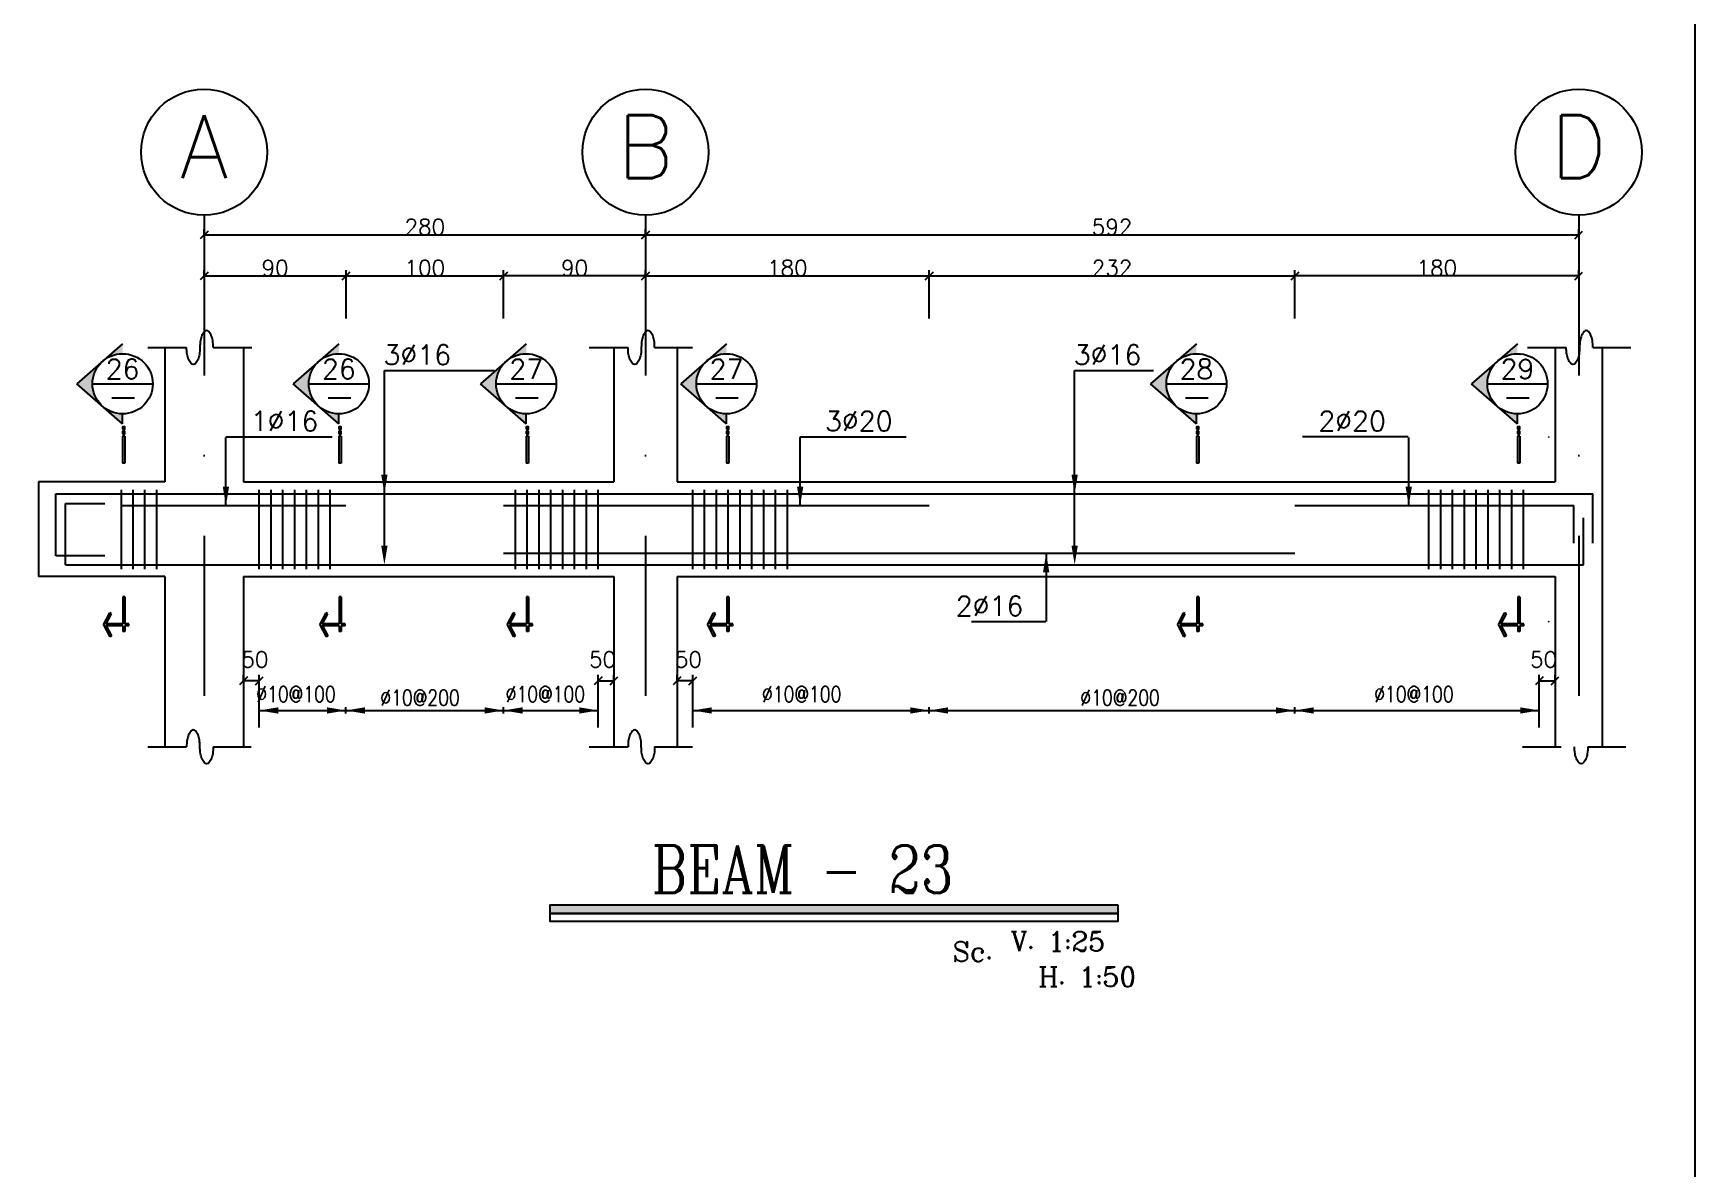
# Model space of a CAD drawing. Header units: millimetres. Extents: x -231 to 30223, y -7037 to 7120.
# Drawn here: x 15464 to 17572, y -4537 to -3098 of the extents above; entities that cross this region are included whole.
import ezdxf
from ezdxf.enums import TextEntityAlignment as Align

# ---------------------------------------------------------------- set-up
doc = ezdxf.new("R2010")
doc.units = ezdxf.units.MM
for name, pattern in [('CENTER', [2, 1.25, -0.25, 0.25, -0.25]), ('DASHDOTX2', [50.8, 25.4, -12.7, 0, -12.7]), ('DASHED', [0.75, 0.5, -0.25])]:
    doc.linetypes.add(name, pattern=pattern)
for name, color, linetype in [('2', 2, 'Continuous'), ('3', 3, 'Continuous'), ('44', 150, 'Continuous'), ('5', 7, 'Continuous'), ('ax', 1, 'DASHDOTX2'), ('AXE', 8, 'CENTER'), ('CADR', 2, 'Continuous'), ('COV', 4, 'Continuous'), ('DIM', 1, 'Continuous'), ('DST', 1, 'Continuous'), ('HAT', 4, 'Continuous'), ('KH', 3, 'Continuous'), ('STT', 6, 'Continuous'), ('TEX', 4, 'Continuous'), ('TX', 2, 'Continuous'), ('TX1', 3, 'Continuous')]:
    doc.layers.add(name, color=color, linetype=linetype)
doc.styles.add('RC2', font='ROMANC.SHX', dxfattribs={"height": 25})
doc.styles.add('RC5', font='ROMANC.SHX', dxfattribs={"height": 50})
doc.styles.add('ROMANS', font='romans.shx')
doc.dimstyles.new('SC25', dxfattribs={"dimscale": 0.1, "dimtxt": 200, "dimasz": 0.5, "dimexe": 75, "dimexo": 0, "dimgap": 0, "dimtad": 1, "dimdec": 0, "dimlfac": 2.5, "dimdsep": 46, "dimtxsty": 'ROMANS', "dimblk": 'TIC', "dimcen": 0, "dimclrd": 44, "dimclre": 13, "dimclrt": 62, "dimadec": 0, "dimazin": 0, "dimtfac": 0.925926, "dimtdec": 0, "dimtix": 1, "dimtmove": 2, "dimatfit": 3, "dimldrblk": 'TIC', "dimfxl": 1, "dimtolj": 1, "dimarcsym": 0})
doc.dimstyles.new('SC50', dxfattribs={"dimscale": 0.1, "dimtxt": 200, "dimasz": 0.5, "dimexe": 75, "dimexo": 0, "dimgap": 0, "dimtad": 1, "dimdec": 0, "dimlfac": 0.5, "dimdsep": 46, "dimtxsty": 'ROMANS', "dimblk": 'TIC', "dimcen": 0, "dimclrd": 44, "dimclre": 1, "dimclrt": 62, "dimadec": 0, "dimazin": 0, "dimtfac": 0.925926, "dimtdec": 0, "dimtix": 1, "dimtmove": 2, "dimatfit": 3, "dimldrblk": 'TIC', "dimfxl": 1, "dimtolj": 1, "dimarcsym": 0})

# ---------------------------------------------------------------- blocks, each defined once
blk = doc.blocks.new('A$C690853A0')
at = {"layer": 'DST'}
for p, q in [((1.5, 4), (431.5, 4)), ((1.5, 4), (431.5, 4)), ((111.5, 0), (111.5, 8)), ((111.5, 0), (111.5, 8)), ((311.5, 0), (311.5, 8)), ((311.5, 0), (311.5, 8)), ((311.5, 0), (311.5, 8)), ((311.5, 0), (311.5, 8)), ((551.5, 4), (1625.5, 4)), ((851.5, 0), (851.5, 8)), ((1315.5, 0), (1315.5, 8))]:
    blk.add_line(p, q, dxfattribs=at)
for points in [[(87.5, 8), (111.5, 4), (87.5, 0)], [(135.5, 8), (111.5, 4), (135.5, 0)], [(287.5, 8), (311.5, 4), (287.5, 0)], [(287.5, 8), (311.5, 4), (287.5, 0)], [(335.5, 8), (311.5, 4), (335.5, 0)], [(335.5, 8), (311.5, 4), (335.5, 0)], [(827.5, 8), (851.5, 4), (827.5, 0)], [(875.5, 8), (851.5, 4), (875.5, 0)], [(1291.5, 8), (1315.5, 4), (1291.5, 0)], [(1339.5, 8), (1315.5, 4), (1339.5, 0)]]:
    blk.add_solid(points, dxfattribs=at)
at = {"layer": 'TX1', "style": 'ROMANS', "width": 0.8}
for s, p in [('%%c10@100', (-2.3, 14.7)), ('%%c10@200', (155.1, 10.1)), ('%%c10@100', (314.1, 14.7)), ('%%c10@100', (639.3, 14.7)), ('%%c10@200', (1043.3, 10.1)), ('%%c10@100', (1416.1, 14.7))]:
    blk.add_text(s, height=20, dxfattribs=at).set_placement(p)
blk = doc.blocks.new('TIC')
blk.add_line((-100, -100), (100, 100))
blk = doc.blocks.new('*D522')
at = {"layer": 'DIM', "color": 1, "lineweight": -2, "transparency": 16777216}
for p, q in [((16240.8, -3353.7), (16240.8, -3346.2)), ((17424.8, -3353.7), (17424.8, -3346.2))]:
    blk.add_line(p, q, dxfattribs=at)
at = {"layer": 'DIM', "color": 44, "lineweight": -2, "transparency": 16777216}
blk.add_line((16240.8, -3353.7), (17424.7, -3353.7), dxfattribs=at)
at = {"layer": 'DIM', "color": 44, "lineweight": -2, "transparency": 16777216, "xscale": 0.05, "yscale": 0.05, "zscale": 0.05, "rotation": 180}
blk.add_blockref('TIC', (16240.8, -3353.7), dxfattribs=at)
at = {"layer": 'DIM', "color": 44, "lineweight": -2, "transparency": 16777216, "xscale": 0.05, "yscale": 0.05, "zscale": 0.05}
blk.add_blockref('TIC', (17424.8, -3353.7), dxfattribs=at)
at = {"layer": 'DIM', "color": 62, "transparency": 16777216, "insert": (16832.8, -3343.7), "char_height": 20, "attachment_point": 5, "style": 'ROMANS'}
blk.add_mtext('\\A1;592', dxfattribs=at)
blk = doc.blocks.new('*D523')
at = {"layer": 'DIM', "color": 1, "lineweight": -2, "transparency": 16777216}
for p, q in [((16600.8, -3459.5), (16600.8, -3398.2)), ((17064.8, -3459.5), (17064.8, -3398.2))]:
    blk.add_line(p, q, dxfattribs=at)
at = {"layer": 'DIM', "color": 44, "lineweight": -2, "transparency": 16777216}
blk.add_line((16600.8, -3405.7), (17064.7, -3405.7), dxfattribs=at)
at = {"layer": 'DIM', "color": 44, "lineweight": -2, "transparency": 16777216, "xscale": 0.05, "yscale": 0.05, "zscale": 0.05, "rotation": 180}
blk.add_blockref('TIC', (16600.8, -3405.7), dxfattribs=at)
at = {"layer": 'DIM', "color": 44, "lineweight": -2, "transparency": 16777216, "xscale": 0.05, "yscale": 0.05, "zscale": 0.05}
blk.add_blockref('TIC', (17064.8, -3405.7), dxfattribs=at)
at = {"layer": 'DIM', "color": 62, "transparency": 16777216, "insert": (16832.8, -3395.7), "char_height": 20, "attachment_point": 5, "style": 'ROMANS'}
blk.add_mtext('\\A1;232', dxfattribs=at)
blk = doc.blocks.new('*D536')
at = {"layer": 'DIM', "color": 1, "lineweight": -2, "transparency": 16777216}
for p, q in [((16060.8, -3459.5), (16060.8, -3398.2)), ((16240.8, -3405.7), (16240.8, -3398.2))]:
    blk.add_line(p, q, dxfattribs=at)
at = {"layer": 'DIM', "color": 44, "lineweight": -2, "transparency": 16777216}
blk.add_line((16240.7, -3405.7), (16060.8, -3405.7), dxfattribs=at)
at = {"layer": 'DIM', "color": 44, "lineweight": -2, "transparency": 16777216, "xscale": 0.05, "yscale": 0.05, "zscale": 0.05, "rotation": 180}
blk.add_blockref('TIC', (16060.8, -3405.7), dxfattribs=at)
at = {"layer": 'DIM', "color": 44, "lineweight": -2, "transparency": 16777216, "xscale": 0.05, "yscale": 0.05, "zscale": 0.05}
blk.add_blockref('TIC', (16240.8, -3405.7), dxfattribs=at)
at = {"layer": 'DIM', "color": 62, "transparency": 16777216, "insert": (16150.8, -3395.7), "char_height": 20, "attachment_point": 5, "style": 'ROMANS'}
blk.add_mtext('\\A1;90', dxfattribs=at)
blk = doc.blocks.new('*D537')
at = {"layer": 'DIM', "color": 1, "lineweight": -2, "transparency": 16777216}
for p, q in [((16240.8, -3405.7), (16240.8, -3398.2)), ((16600.8, -3459.5), (16600.8, -3398.2))]:
    blk.add_line(p, q, dxfattribs=at)
at = {"layer": 'DIM', "color": 44, "lineweight": -2, "transparency": 16777216}
blk.add_line((16240.8, -3405.7), (16600.7, -3405.7), dxfattribs=at)
at = {"layer": 'DIM', "color": 44, "lineweight": -2, "transparency": 16777216, "xscale": 0.05, "yscale": 0.05, "zscale": 0.05, "rotation": 180}
blk.add_blockref('TIC', (16240.8, -3405.7), dxfattribs=at)
at = {"layer": 'DIM', "color": 44, "lineweight": -2, "transparency": 16777216, "xscale": 0.05, "yscale": 0.05, "zscale": 0.05}
blk.add_blockref('TIC', (16600.8, -3405.7), dxfattribs=at)
at = {"layer": 'DIM', "color": 62, "transparency": 16777216, "insert": (16420.8, -3395.7), "char_height": 20, "attachment_point": 5, "style": 'ROMANS'}
blk.add_mtext('\\A1;180', dxfattribs=at)
blk = doc.blocks.new('*D538')
at = {"layer": 'DIM', "color": 1, "lineweight": -2, "transparency": 16777216}
for p, q in [((15680.8, -3405.7), (15680.8, -3398.2)), ((15860.8, -3459.5), (15860.8, -3398.2))]:
    blk.add_line(p, q, dxfattribs=at)
at = {"layer": 'DIM', "color": 44, "lineweight": -2, "transparency": 16777216}
blk.add_line((15680.8, -3405.7), (15860.7, -3405.7), dxfattribs=at)
at = {"layer": 'DIM', "color": 44, "lineweight": -2, "transparency": 16777216, "xscale": 0.05, "yscale": 0.05, "zscale": 0.05, "rotation": 180}
blk.add_blockref('TIC', (15680.8, -3405.7), dxfattribs=at)
at = {"layer": 'DIM', "color": 44, "lineweight": -2, "transparency": 16777216, "xscale": 0.05, "yscale": 0.05, "zscale": 0.05}
blk.add_blockref('TIC', (15860.8, -3405.7), dxfattribs=at)
at = {"layer": 'DIM', "color": 62, "transparency": 16777216, "insert": (15770.8, -3395.7), "char_height": 20, "attachment_point": 5, "style": 'ROMANS'}
blk.add_mtext('\\A1;90', dxfattribs=at)
blk = doc.blocks.new('*D539')
at = {"layer": 'DIM', "color": 1, "lineweight": -2, "transparency": 16777216}
for p, q in [((15860.8, -3405.7), (15860.8, -3398.2)), ((16060.8, -3459.5), (16060.8, -3398.2))]:
    blk.add_line(p, q, dxfattribs=at)
at = {"layer": 'DIM', "color": 44, "lineweight": -2, "transparency": 16777216}
blk.add_line((15860.8, -3405.7), (16060.7, -3405.7), dxfattribs=at)
at = {"layer": 'DIM', "color": 44, "lineweight": -2, "transparency": 16777216, "xscale": 0.05, "yscale": 0.05, "zscale": 0.05, "rotation": 180}
blk.add_blockref('TIC', (15860.8, -3405.7), dxfattribs=at)
at = {"layer": 'DIM', "color": 44, "lineweight": -2, "transparency": 16777216, "xscale": 0.05, "yscale": 0.05, "zscale": 0.05}
blk.add_blockref('TIC', (16060.8, -3405.7), dxfattribs=at)
at = {"layer": 'DIM', "color": 62, "transparency": 16777216, "insert": (15960.8, -3395.7), "char_height": 20, "attachment_point": 5, "style": 'ROMANS'}
blk.add_mtext('\\A1;100', dxfattribs=at)
blk = doc.blocks.new('EEE')
at = {"layer": '5'}
h = blk.add_hatch(color=256, dxfattribs=at)
h.paths.add_polyline_path([(-25.1, 28.8), (-58.1, 0), (-25.1, -28.8, -0.454846)])
h.paths.add_polyline_path([(-25.1, -28.8), (0, -50.6), (0, -38.2, -0.181206)])
h.paths.add_polyline_path([(0, 38.2), (0, 50.6), (-25.1, 28.8, -0.181206)])
h = blk.add_hatch(color=256, dxfattribs=at)
h.paths.add_polyline_path([(2.9, -57.6), (2.9, -54.7), (0, -54.7), (0, -57.6)])
h.paths.add_polyline_path([(0, -63.5), (2.9, -63.5), (2.9, -60.5), (0, -60.5)])
h.paths.add_polyline_path([(2.9, -66.4), (0, -66.4), (0, -100.6), (2.9, -100.6)])
blk.add_hatch(color=256, dxfattribs=at).paths.add_polyline_path([(0.4, -306.8), (0.4, -314.3), (2.9, -314.3), (2.9, -306.8), (8, -306.8), (8, -304.3), (2.9, -304.3), (2.9, -270), (0.4, -270), (0.4, -304.3), (-20.7, -304.3), (-14.1, -291.7), (-16.3, -290.5), (-24.2, -305.6), (-16.3, -320.7), (-14.1, -319.5), (-20.7, -306.8)])
at = {"layer": '2'}
for p, q in [((0, 50.6), (-58.1, 0)), ((0, -50.6), (-58.1, 0)), ((-38.2, 0), (38.2, 0)), ((0, -50.6), (0, -38.2)), ((2.9, -66.4), (0, -66.4)), ((0, -66.4), (0, -100.6)), ((2.9, -66.4), (2.9, -100.6)), ((2.9, -100.6), (0, -100.6)), ((2.9, -270), (0.4, -270)), ((-24.2, -305.6), (-16.3, -290.5)), ((-14.1, -291.7), (-16.3, -290.5)), ((-24.2, -305.6), (-16.3, -320.7)), ((2.9, -314.3), (0.4, -314.3)), ((8, -306.8), (8, -304.3)), ((-14.1, -319.5), (-16.3, -320.7))]:
    blk.add_line(p, q, dxfattribs=at)
for points in [[(0, -57.6), (2.9, -57.6), (2.9, -54.7), (0, -54.7)], [(0, -63.5), (2.9, -63.5), (2.9, -60.5), (0, -60.5)]]:
    blk.add_lwpolyline(points, close=True, dxfattribs=at)
for points in [[(0.4, -270), (0.4, -304.3)], [(2.9, -270), (2.9, -304.3)], [(0.4, -304.3), (-20.7, -304.3), (-14.1, -291.7)], [(0.4, -306.8), (-20.7, -306.8), (-14.1, -319.5)], [(0.4, -306.8), (0.4, -314.3)], [(8, -304.3), (2.9, -304.3)], [(8, -306.8), (2.9, -306.8)], [(2.9, -306.8), (2.9, -314.3)]]:
    blk.add_lwpolyline(points, dxfattribs=at)
blk.add_circle((0, 0), 38.2, dxfattribs=at)
at = {"layer": '3'}
blk.add_line((-13.7, -17.7), (15, -17.7), dxfattribs=at)
at = {"layer": 'TX1', "style": 'ROMANS'}
blk.add_attdef('B', text='', height=25, dxfattribs=at).set_placement((0, 18.7), align=Align.MIDDLE_CENTER)
blk = doc.blocks.new('*D541')
at = {"layer": 'DIM', "color": 13, "lineweight": -2, "transparency": 16777216}
for p, q in [((15730.8, -3919.1), (15730.8, -3911.6)), ((15750.8, -3978.4), (15750.8, -3911.6))]:
    blk.add_line(p, q, dxfattribs=at)
at = {"layer": 'DIM', "color": 44, "lineweight": -2, "transparency": 16777216}
blk.add_line((15750.7, -3919.1), (15730.8, -3919.1), dxfattribs=at)
at = {"layer": 'DIM', "color": 44, "lineweight": -2, "transparency": 16777216, "xscale": 0.05, "yscale": 0.05, "zscale": 0.05, "rotation": 180}
blk.add_blockref('TIC', (15730.8, -3919.1), dxfattribs=at)
at = {"layer": 'DIM', "color": 44, "lineweight": -2, "transparency": 16777216, "xscale": 0.05, "yscale": 0.05, "zscale": 0.05}
blk.add_blockref('TIC', (15750.8, -3919.1), dxfattribs=at)
at = {"layer": 'DIM', "color": 62, "transparency": 16777216, "insert": (15745.2, -3892.1), "char_height": 20, "attachment_point": 5, "style": 'ROMANS'}
blk.add_mtext('\\A1;50', dxfattribs=at)
blk = doc.blocks.new('*D542')
at = {"layer": 'DIM', "color": 13, "lineweight": -2, "transparency": 16777216}
for p, q in [((16180.8, -3978.4), (16180.8, -3911.6)), ((16200.8, -3919.1), (16200.8, -3911.6))]:
    blk.add_line(p, q, dxfattribs=at)
at = {"layer": 'DIM', "color": 44, "lineweight": -2, "transparency": 16777216}
blk.add_line((16180.8, -3919.1), (16200.7, -3919.1), dxfattribs=at)
at = {"layer": 'DIM', "color": 44, "lineweight": -2, "transparency": 16777216, "xscale": 0.05, "yscale": 0.05, "zscale": 0.05, "rotation": 180}
blk.add_blockref('TIC', (16180.8, -3919.1), dxfattribs=at)
at = {"layer": 'DIM', "color": 44, "lineweight": -2, "transparency": 16777216, "xscale": 0.05, "yscale": 0.05, "zscale": 0.05}
blk.add_blockref('TIC', (16200.8, -3919.1), dxfattribs=at)
at = {"layer": 'DIM', "color": 62, "transparency": 16777216, "insert": (16186.3, -3892.1), "char_height": 20, "attachment_point": 5, "style": 'ROMANS'}
blk.add_mtext('\\A1;50', dxfattribs=at)
blk = doc.blocks.new('*D543')
at = {"layer": 'DIM', "color": 13, "lineweight": -2, "transparency": 16777216}
for p, q in [((16280.8, -3919.1), (16280.8, -3911.6)), ((16300.8, -3978.4), (16300.8, -3911.6))]:
    blk.add_line(p, q, dxfattribs=at)
at = {"layer": 'DIM', "color": 44, "lineweight": -2, "transparency": 16777216}
blk.add_line((16300.7, -3919.1), (16280.8, -3919.1), dxfattribs=at)
at = {"layer": 'DIM', "color": 44, "lineweight": -2, "transparency": 16777216, "xscale": 0.05, "yscale": 0.05, "zscale": 0.05, "rotation": 180}
blk.add_blockref('TIC', (16280.8, -3919.1), dxfattribs=at)
at = {"layer": 'DIM', "color": 44, "lineweight": -2, "transparency": 16777216, "xscale": 0.05, "yscale": 0.05, "zscale": 0.05}
blk.add_blockref('TIC', (16300.8, -3919.1), dxfattribs=at)
at = {"layer": 'DIM', "color": 62, "transparency": 16777216, "insert": (16295.2, -3892.1), "char_height": 20, "attachment_point": 5, "style": 'ROMANS'}
blk.add_mtext('\\A1;50', dxfattribs=at)
blk = doc.blocks.new('*D544')
at = {"layer": 'DIM', "color": 1, "lineweight": -2, "transparency": 16777216}
for p, q in [((15680.8, -3353.7), (15680.8, -3346.2)), ((16240.8, -3353.7), (16240.8, -3346.2))]:
    blk.add_line(p, q, dxfattribs=at)
at = {"layer": 'DIM', "color": 44, "lineweight": -2, "transparency": 16777216}
blk.add_line((15680.8, -3353.7), (16240.7, -3353.7), dxfattribs=at)
at = {"layer": 'DIM', "color": 44, "lineweight": -2, "transparency": 16777216, "xscale": 0.05, "yscale": 0.05, "zscale": 0.05, "rotation": 180}
blk.add_blockref('TIC', (15680.8, -3353.7), dxfattribs=at)
at = {"layer": 'DIM', "color": 44, "lineweight": -2, "transparency": 16777216, "xscale": 0.05, "yscale": 0.05, "zscale": 0.05}
blk.add_blockref('TIC', (16240.8, -3353.7), dxfattribs=at)
at = {"layer": 'DIM', "color": 62, "transparency": 16777216, "insert": (15960.8, -3343.7), "char_height": 20, "attachment_point": 5, "style": 'ROMANS'}
blk.add_mtext('\\A1;280', dxfattribs=at)
blk = doc.blocks.new('*D552')
at = {"layer": 'DIM', "color": 1, "lineweight": -2, "transparency": 16777216}
for p, q in [((17064.8, -3459.5), (17064.8, -3398.2)), ((17424.8, -3405.7), (17424.8, -3398.2))]:
    blk.add_line(p, q, dxfattribs=at)
at = {"layer": 'DIM', "color": 44, "lineweight": -2, "transparency": 16777216}
blk.add_line((17424.7, -3405.7), (17064.8, -3405.7), dxfattribs=at)
at = {"layer": 'DIM', "color": 44, "lineweight": -2, "transparency": 16777216, "xscale": 0.05, "yscale": 0.05, "zscale": 0.05, "rotation": 180}
blk.add_blockref('TIC', (17064.8, -3405.7), dxfattribs=at)
at = {"layer": 'DIM', "color": 44, "lineweight": -2, "transparency": 16777216, "xscale": 0.05, "yscale": 0.05, "zscale": 0.05}
blk.add_blockref('TIC', (17424.8, -3405.7), dxfattribs=at)
at = {"layer": 'DIM', "color": 62, "transparency": 16777216, "insert": (17244.8, -3395.7), "char_height": 20, "attachment_point": 5, "style": 'ROMANS'}
blk.add_mtext('\\A1;180', dxfattribs=at)
blk = doc.blocks.new('*D553')
at = {"layer": 'DIM', "color": 13, "lineweight": -2, "transparency": 16777216}
for p, q in [((17374.8, -3978.4), (17374.8, -3911.6)), ((17394.8, -3919.1), (17394.8, -3911.6))]:
    blk.add_line(p, q, dxfattribs=at)
at = {"layer": 'DIM', "color": 44, "lineweight": -2, "transparency": 16777216}
blk.add_line((17374.8, -3919.1), (17394.7, -3919.1), dxfattribs=at)
at = {"layer": 'DIM', "color": 44, "lineweight": -2, "transparency": 16777216, "xscale": 0.05, "yscale": 0.05, "zscale": 0.05, "rotation": 180}
blk.add_blockref('TIC', (17374.8, -3919.1), dxfattribs=at)
at = {"layer": 'DIM', "color": 44, "lineweight": -2, "transparency": 16777216, "xscale": 0.05, "yscale": 0.05, "zscale": 0.05}
blk.add_blockref('TIC', (17394.8, -3919.1), dxfattribs=at)
at = {"layer": 'DIM', "color": 62, "transparency": 16777216, "insert": (17380.3, -3892.1), "char_height": 20, "attachment_point": 5, "style": 'ROMANS'}
blk.add_mtext('\\A1;50', dxfattribs=at)

msp = doc.modelspace()

# ---------------------------------------------------------------- linework, layer by layer
at = {"layer": '2'}
for centre in [(15680.765039, -3248.650895), (16240.765039, -3248.650895), (17424.765038, -3248.650895)]:
    msp.add_circle(centre, 80, dxfattribs=at)
at = {"layer": '3'}
for points in [[(16840.569191, -4203.688297), (16119.209977, -4203.688297), (16119.209977, -4214.349699), (16840.569191, -4214.349699)], [(16840.569191, -4214.349699), (16119.209977, -4214.349699), (16119.209977, -4223.944955), (16840.569191, -4223.944955)]]:
    msp.add_lwpolyline(points, close=True, dxfattribs=at)
msp.add_trace([(16119.209977, -4203.688297), (16119.209977, -4214.349699), (16840.569191, -4203.688297), (16840.569191, -4214.349699)], dxfattribs=at)
at = {"layer": 'ax', "ltscale": 8}
for p, q in [((15680.765039, -3328.650895), (15680.765039, -4022.598841)), ((16240.765039, -3328.650895), (16240.765039, -4022.598841)), ((17424.765038, -3328.650895), (17424.765038, -4022.598841))]:
    msp.add_line(p, q, dxfattribs=at)
at = {"layer": 'CADR'}
msp.add_lwpolyline([(17572.062068, -264.718698), (17572.062068, -6004.718698), (9462.062068, -6004.718698), (9462.062068, -264.718698)], close=True, dxfattribs=at)
at = {"layer": 'COV'}
for p, q in [((15630.765039, -3496.375468), (15630.765039, -3666.856874)), ((15730.765039, -3496.375468), (15730.765039, -3666.856874)), ((16200.765039, -3496.375468), (16200.765039, -3666.856874)), ((16280.765039, -3496.375468), (16280.765039, -3666.856874)), ((17394.765038, -3496.375468), (17394.765038, -3666.856874)), ((17454.765038, -3496.375468), (17454.765038, -4002.783152)), ((15470.765039, -3666.856874), (15470.765039, -3786.856874)), ((15630.765039, -3666.856874), (15470.765039, -3666.856874)), ((15730.765039, -3666.856874), (16200.765039, -3666.856874)), ((16280.765039, -3666.856874), (17394.765038, -3666.856874)), ((15630.765039, -3786.856874), (15470.765039, -3786.856874)), ((15630.765039, -3786.856874), (15630.765039, -4002.783152)), ((15730.765039, -3786.856874), (15730.765039, -4002.783152)), ((15730.765039, -3786.856874), (16200.765039, -3786.856874)), ((16200.765039, -3786.856874), (16200.765039, -4002.783152)), ((16280.765039, -3786.856874), (17394.765038, -3786.856874)), ((16280.765039, -3786.856874), (16280.765039, -4002.783152)), ((17394.765038, -3786.856874), (17394.765038, -4002.783152))]:
    msp.add_line(p, q, dxfattribs=at)
at = {"layer": 'DST'}
for p, q in [((15609.492039, -3496.375468), (15658.592379, -3496.375468)), ((15692.409189, -3496.375468), (15741.509529, -3496.375468)), ((16169.492039, -3496.375468), (16218.592379, -3496.375468)), ((16252.409189, -3496.375468), (16300.451472, -3496.375468)), ((17359.935639, -3496.375468), (17409.035979, -3496.375468)), ((17442.852789, -3496.375468), (17490.895072, -3496.375468)), ((15909.493597, -3525.721589), (16049.416129, -3525.721589)), ((15909.493597, -3681.856874), (15909.493597, -3525.721589)), ((16785.283115, -3525.721589), (16885.205647, -3525.721589)), ((16785.283115, -3681.856874), (16785.283115, -3525.721589)), ((15909.493597, -3747.856874), (15909.493597, -3603.789232)), ((16785.283115, -3747.856874), (16785.283115, -3603.789232)), ((15708.46822, -3696.856874), (15708.46822, -3610.376795)), ((15708.96822, -3609.876795), (15843.096468, -3609.876795)), ((16436.981377, -3696.856874), (16436.981377, -3610.376795)), ((16437.481377, -3609.876795), (16571.609625, -3609.876795)), ((17208.633237, -3609.876795), (17074.504989, -3609.876795)), ((17209.133237, -3696.856874), (17209.133237, -3610.376795)), ((16749.120478, -3757.383693), (16749.120478, -3843.863772)), ((16748.620478, -3844.363772), (16654.492231, -3844.363772)), ((15750.765039, -3960.715737), (15750.765039, -3952.715737)), ((16180.765039, -3960.715737), (16180.765039, -3952.715737)), ((16300.765039, -3960.715737), (16300.765039, -3952.715737)), ((17374.765038, -3960.715737), (17374.765038, -3952.715737)), ((15609.492039, -4002.783152), (15658.592379, -4002.783152)), ((15692.409189, -4002.783152), (15740.451472, -4002.783152)), ((16169.492039, -4002.783152), (16218.592379, -4002.783152)), ((16252.409189, -4002.783152), (16300.451472, -4002.783152)), ((17353.492038, -4002.783152), (17402.592378, -4002.783152)), ((17436.409188, -4002.783152), (17484.451471, -4002.783152))]:
    msp.add_line(p, q, dxfattribs=at)
for points in [[(15692.409189, -3496.375468, 0.0403680359), (15691.699548, -3487.600161, 0.0533262152), (15689.93301, -3481.165559, 0.0964678183), (15686.663745, -3476.029263, 0.2057382443), (15683.954986, -3474.865409, 0.2057382443), (15681.246227, -3476.029263, 0.0964678183), (15677.976962, -3481.165559, 0.0533262152), (15676.210424, -3487.600161, 0.0403680359), (15675.500784, -3496.375468, 0.0403680359)], [(16252.409189, -3496.375468, 0.0403680359), (16251.699548, -3487.600161, 0.0533262152), (16249.93301, -3481.165559, 0.0964678183), (16246.663745, -3476.029263, 0.2057382443), (16243.954986, -3474.865409, 0.2057382443), (16241.246227, -3476.029263, 0.0964678183), (16237.976962, -3481.165559, 0.0533262152), (16236.210424, -3487.600161, 0.0403680359), (16235.500784, -3496.375468, 0.0403680359)], [(17442.852789, -3496.375468, 0.0403680359), (17442.143149, -3487.600161, 0.0533262152), (17440.37661, -3481.165559, 0.0964678183), (17437.107346, -3476.029263, 0.2057382443), (17434.398587, -3474.865409, 0.2057382443), (17431.689828, -3476.029263, 0.0964678183), (17428.420563, -3481.165559, 0.0533262152), (17426.654024, -3487.600161, 0.0403680359), (17425.944384, -3496.375468, 0.0403680359)], [(15675.500784, -3496.375468, -0.0403680359), (15674.791144, -3505.150776, -0.0533262152), (15673.024605, -3511.585377, -0.0964678183), (15669.75534, -3516.721673, -0.2057382443), (15667.046581, -3517.885528, -0.2057382443), (15664.337822, -3516.721673, -0.0964678183), (15661.068558, -3511.585377, -0.0533262152), (15659.302019, -3505.150776, -0.0403680359), (15658.592379, -3496.375468, -0.0403680359)], [(16235.500784, -3496.375468, -0.0403680359), (16234.791144, -3505.150776, -0.0533262152), (16233.024605, -3511.585377, -0.0964678183), (16229.75534, -3516.721673, -0.2057382443), (16227.046581, -3517.885528, -0.2057382443), (16224.337822, -3516.721673, -0.0964678183), (16221.068558, -3511.585377, -0.0533262152), (16219.302019, -3505.150776, -0.0403680359), (16218.592379, -3496.375468, -0.0403680359)], [(17425.944384, -3496.375468, -0.0403680359), (17425.234744, -3505.150776, -0.0533262152), (17423.468206, -3511.585377, -0.0964678183), (17420.198941, -3516.721673, -0.2057382443), (17417.490182, -3517.885528, -0.2057382443), (17414.781423, -3516.721673, -0.0964678183), (17411.512158, -3511.585377, -0.0533262152), (17409.74562, -3505.150776, -0.0403680359), (17409.035979, -3496.375468, -0.0403680359)], [(15675.500784, -4002.783152, 0.0403680359), (15674.791144, -3994.007845, 0.0533262152), (15673.024605, -3987.573244, 0.0964678183), (15669.75534, -3982.436948, 0.2057382443), (15667.046581, -3981.273093, 0.2057382443), (15664.337822, -3982.436948, 0.0964678183), (15661.068558, -3987.573244, 0.0533262152), (15659.302019, -3994.007845, 0.0403680359), (15658.592379, -4002.783152, 0.0403680359)], [(16235.500784, -4002.783152, 0.0403680359), (16234.791144, -3994.007845, 0.0533262152), (16233.024605, -3987.573244, 0.0964678183), (16229.75534, -3982.436948, 0.2057382443), (16227.046581, -3981.273093, 0.2057382443), (16224.337822, -3982.436948, 0.0964678183), (16221.068558, -3987.573244, 0.0533262152), (16219.302019, -3994.007845, 0.0403680359), (16218.592379, -4002.783152, 0.0403680359)], [(15692.409189, -4002.783152, -0.0403680359), (15691.699548, -4011.55846, -0.0533262152), (15689.93301, -4017.993061, -0.0964678183), (15686.663745, -4023.129357, -0.2057382443), (15683.954986, -4024.293212, -0.2057382443), (15681.246227, -4023.129357, -0.0964678183), (15677.976962, -4017.993061, -0.0533262152), (15676.210424, -4011.55846, -0.0403680359), (15675.500784, -4002.783152, -0.0403680359)], [(16252.409189, -4002.783152, -0.0403680359), (16251.699548, -4011.55846, -0.0533262152), (16249.93301, -4017.993061, -0.0964678183), (16246.663745, -4023.129357, -0.2057382443), (16243.954986, -4024.293212, -0.2057382443), (16241.246227, -4023.129357, -0.0964678183), (16237.976962, -4017.993061, -0.0533262152), (16236.210424, -4011.55846, -0.0403680359), (16235.500784, -4002.783152, -0.0403680359)], [(17436.409188, -4002.783152, -0.0403680359), (17435.699548, -4011.55846, -0.0533262152), (17433.933009, -4017.993061, -0.0964678183), (17430.663745, -4023.129357, -0.2057382443), (17427.954986, -4024.293212, -0.2057382443), (17425.246227, -4023.129357, -0.0964678183), (17421.976962, -4017.993061, -0.0533262152), (17420.210423, -4011.55846, -0.0403680359), (17419.500783, -4002.783152, -0.0403680359)]]:
    msp.add_lwpolyline(points, format="xyb", dxfattribs=at)
for centre, start, end in [((15708.96822, -3610.376795), 90, 180), ((16437.481377, -3610.376795), 90, 180), ((17386.561858, -3610.376795), 0, 90), ((17386.561858, -3843.336953), 270, 0)]:
    msp.add_arc(centre, 0.5, start, end, dxfattribs=at)
for points in [[(15905.493597, -3657.856874), (15909.493597, -3681.856874), (15913.493597, -3657.856874)], [(16781.283115, -3657.856874), (16785.283115, -3681.856874), (16789.283115, -3657.856874)], [(15704.46822, -3672.856874), (15708.46822, -3696.856874), (15712.46822, -3672.856874)], [(16432.981377, -3672.856874), (16436.981377, -3696.856874), (16440.981377, -3672.856874)], [(17213.133237, -3672.856874), (17209.133237, -3696.856874), (17205.133237, -3672.856874)], [(15905.493597, -3747.856874), (15909.493597, -3771.856874), (15913.493597, -3747.856874)], [(16781.283115, -3747.856874), (16785.283115, -3771.856874), (16789.283115, -3747.856874)], [(16753.120478, -3781.383693), (16749.120478, -3757.383693), (16745.120478, -3781.383693)], [(15774.765039, -3952.715737), (15750.765039, -3956.715737), (15774.765039, -3960.715737)], [(16156.765039, -3952.715737), (16180.765039, -3956.715737), (16156.765039, -3960.715737)], [(16324.765039, -3952.715737), (16300.765039, -3956.715737), (16324.765039, -3960.715737)], [(17350.765038, -3952.715737), (17374.765038, -3956.715737), (17350.765038, -3960.715737)]]:
    msp.add_solid(points, dxfattribs=at)
at = {"layer": 'KH'}
for p, q in [((15575.765039, -3777.383693), (15575.765039, -3676.856874)), ((15590.765039, -3777.383693), (15590.765039, -3676.856874)), ((15605.765039, -3777.383693), (15605.765039, -3676.856874)), ((15620.765039, -3777.383693), (15620.765039, -3676.856874)), ((15750.765039, -3777.383693), (15750.765039, -3676.856874)), ((15765.765039, -3777.383693), (15765.765039, -3676.856874)), ((15780.765039, -3777.383693), (15780.765039, -3676.856874)), ((15795.765039, -3777.383693), (15795.765039, -3676.856874)), ((15810.765039, -3777.383693), (15810.765039, -3676.856874)), ((15825.765039, -3777.383693), (15825.765039, -3676.856874)), ((15840.765039, -3777.383693), (15840.765039, -3676.856874)), ((16075.765039, -3777.383693), (16075.765039, -3676.856874)), ((16090.765039, -3777.383693), (16090.765039, -3676.856874)), ((16105.765039, -3777.383693), (16105.765039, -3676.856874)), ((16120.765039, -3777.383693), (16120.765039, -3676.856874)), ((16135.765039, -3777.383693), (16135.765039, -3676.856874)), ((16150.765039, -3777.383693), (16150.765039, -3676.856874)), ((16165.765039, -3777.383693), (16165.765039, -3676.856874)), ((16180.765039, -3777.383693), (16180.765039, -3676.856874)), ((16300.765039, -3777.383693), (16300.765039, -3676.856874)), ((16315.765039, -3777.383693), (16315.765039, -3676.856874)), ((16330.765039, -3777.383693), (16330.765039, -3676.856874)), ((16345.765039, -3777.383693), (16345.765039, -3676.856874)), ((16360.765039, -3777.383693), (16360.765039, -3676.856874)), ((16375.765039, -3777.383693), (16375.765039, -3676.856874)), ((16390.765039, -3777.383693), (16390.765039, -3676.856874)), ((16390.765039, -3777.383693), (16390.765039, -3676.856874)), ((16405.765039, -3777.383693), (16405.765039, -3676.856874)), ((16420.765039, -3777.383693), (16420.765039, -3676.856874)), ((17234.765038, -3777.383693), (17234.765038, -3676.856874)), ((17249.765038, -3777.383693), (17249.765038, -3676.856874)), ((17264.765038, -3777.383693), (17264.765038, -3676.856874)), ((17279.765038, -3777.383693), (17279.765038, -3676.856874)), ((17294.765038, -3777.383693), (17294.765038, -3676.856874)), ((17309.765038, -3777.383693), (17309.765038, -3676.856874)), ((17324.765038, -3777.383693), (17324.765038, -3676.856874)), ((17339.765038, -3777.383693), (17339.765038, -3676.856874)), ((17354.765038, -3777.383693), (17354.765038, -3676.856874))]:
    msp.add_line(p, q, dxfattribs=at)
at = {"layer": 'STT'}
for p, q in [((15492.765039, -3681.856874), (17442.765038, -3681.856874)), ((15492.765039, -3760.793717), (15492.765039, -3681.856874)), ((15492.765039, -3744.666372), (15492.765039, -3681.856874)), ((17442.765038, -3744.666372), (17442.765038, -3681.856874)), ((15504.765039, -3771.856874), (15504.765039, -3694.441509)), ((15504.765039, -3694.441509), (15554.765039, -3694.441509)), ((15576.342653, -3696.856874), (15860.765039, -3696.856874)), ((16060.765039, -3696.856874), (16600.765039, -3696.856874)), ((17064.765038, -3696.856874), (17418.765038, -3696.856874)), ((17418.765038, -3744.666372), (17418.765038, -3696.856874)), ((15504.765039, -3771.856874), (15504.765039, -3712.48647)), ((17430.765038, -3771.856874), (17430.765038, -3712.48647)), ((15554.765039, -3760.793717), (15492.765039, -3760.793717)), ((15504.765039, -3771.856874), (17430.765038, -3771.856874)), ((16060.765039, -3757.091924), (17064.765038, -3757.091924))]:
    msp.add_line(p, q, dxfattribs=at)

# ---------------------------------------------------------------- block references
at = {"layer": 'AXE', "color": 190, "linetype": 'DASHED'}
msp.add_blockref('A$C690853A0', (15749.237986, -3960.715735), dxfattribs=at)
at = {"layer": 'HAT'}
for p, values in [((15577.345749, -3542.453094), {'B': '26'}), ((15851.7308, -3542.453094), {'B': '26'}), ((16089.451106, -3542.453094), {'B': '27'}), ((16343.535154, -3542.453094), {'B': '27'}), ((16939.805546, -3542.453094), {'B': '28'}), ((17347.089047, -3542.453094), {'B': '29'})]:
    msp.add_blockref('EEE', p, dxfattribs=at).add_auto_attribs(values)

# ---------------------------------------------------------------- texts
at = {"layer": '44', "style": 'RC5', "width": 0.8}
msp.add_text('BEAM - 23', height=60, dxfattribs=at).set_placement((16248.583853, -4188.063699))
at = {"layer": 'TEX', "color": 2, "style": 'RC2'}
for s, p in [('V. 1:25', (16703.975143, -4262.066773)), ('Sc. ', (16630.61302, -4275.067163)), ('H. 1:50', (16739.068186, -4306.944686))]:
    msp.add_text(s, height=25, dxfattribs=at).set_placement(p)
at = {"layer": 'TX', "style": 'ROMANS'}
for s, p in [('A', (15680.765039, -3241.778904)), ('B', (16240.765039, -3241.778904)), ('D', (17424.765038, -3241.778904))]:
    msp.add_text(s, height=80, dxfattribs=at).set_placement(p, align=Align.MIDDLE)
at = {"layer": 'TX1', "style": 'ROMANS'}
for s, p in [('3%%C16', (15908.396195, -3518.134099)), ('3%%C16', (16784.185712, -3518.134099)), ('1%%C16', (15739.989694, -3602.289305)), ('3%%C20', (16468.502852, -3602.289305)), ('2%%C20', (17094.475661, -3602.289305)), ('2%%C16', (16634.462902, -3836.776281))]:
    msp.add_text(s, height=25, dxfattribs=at).set_placement(p)

# ---------------------------------------------------------------- dimensions: what is measured, and where the dimension line sits
at = {"layer": 'DIM'}
for base, p1, p2, picture, middle in [((16240.765039, -3353.650895), (15680.765039, -3353.650895), (16240.765039, -3353.650895), '*D544', (15960.765039, -3343.650895)), ((17424.765038, -3353.650895), (16240.765039, -3353.650895), (17424.765038, -3353.650895), '*D522', (16832.765039, -3343.650895)), ((15860.765039, -3405.728608), (15680.765039, -3405.728608), (15860.765039, -3459.544912), '*D538', (15770.765039, -3395.728608)), ((16060.765039, -3405.728608), (15860.765039, -3405.728608), (16060.765039, -3459.544912), '*D539', (15960.765039, -3395.728608)), ((16600.765039, -3405.728608), (16240.765039, -3405.728608), (16600.765039, -3459.544912), '*D537', (16420.765039, -3395.728608)), ((17064.765038, -3405.728608), (16600.765039, -3459.544912), (17064.765038, -3459.544912), '*D523', (16832.765039, -3395.728608))]:
    dim = msp.add_linear_dim(base=base, p1=p1, p2=p2, dimstyle='SC50', dxfattribs=at)
    dim.commit()
    dim.dimension.update_dxf_attribs({"geometry": picture, "text_midpoint": middle})
for base, p1, p2, picture, middle in [((16060.765039, -3405.728608), (16240.765039, -3405.728608), (16060.765039, -3459.544912), '*D536', (16150.765039, -3395.728608)), ((17064.765038, -3405.728608), (17424.765038, -3405.728608), (17064.765038, -3459.544912), '*D552', (17244.765038, -3395.728608))]:
    dim = msp.add_linear_dim(base=base, p1=p1, p2=p2, angle=180, dimstyle='SC50', dxfattribs=at)
    dim.commit()
    dim.dimension.update_dxf_attribs({"geometry": picture, "text_midpoint": middle})
for base, p1, p2, picture, middle in [((15730.765039, -3919.111148), (15750.765039, -3978.442444), (15730.765039, -3919.111148), '*D541', (15745.240698, -3892.111148)), ((16280.765039, -3919.111148), (16300.765039, -3978.442444), (16280.765039, -3919.111148), '*D543', (16295.240698, -3892.111148))]:
    dim = msp.add_linear_dim(base=base, p1=p1, p2=p2, dimstyle='SC25', dxfattribs=at)
    dim.commit()
    dim.dimension.update_dxf_attribs({"geometry": picture, "text_midpoint": middle, "dimtype": 160})
for base, p1, p2, picture, middle in [((16200.765039, -3919.111148), (16180.765039, -3978.442444), (16200.765039, -3919.111148), '*D542', (16186.28938, -3892.111148)), ((17394.765038, -3919.111148), (17374.765038, -3978.442444), (17394.765038, -3919.111148), '*D553', (17380.289379, -3892.111148))]:
    dim = msp.add_linear_dim(base=base, p1=p1, p2=p2, angle=180, dimstyle='SC25', dxfattribs=at)
    dim.commit()
    dim.dimension.update_dxf_attribs({"geometry": picture, "text_midpoint": middle, "dimtype": 160})

doc.saveas('drawing.dxf')
